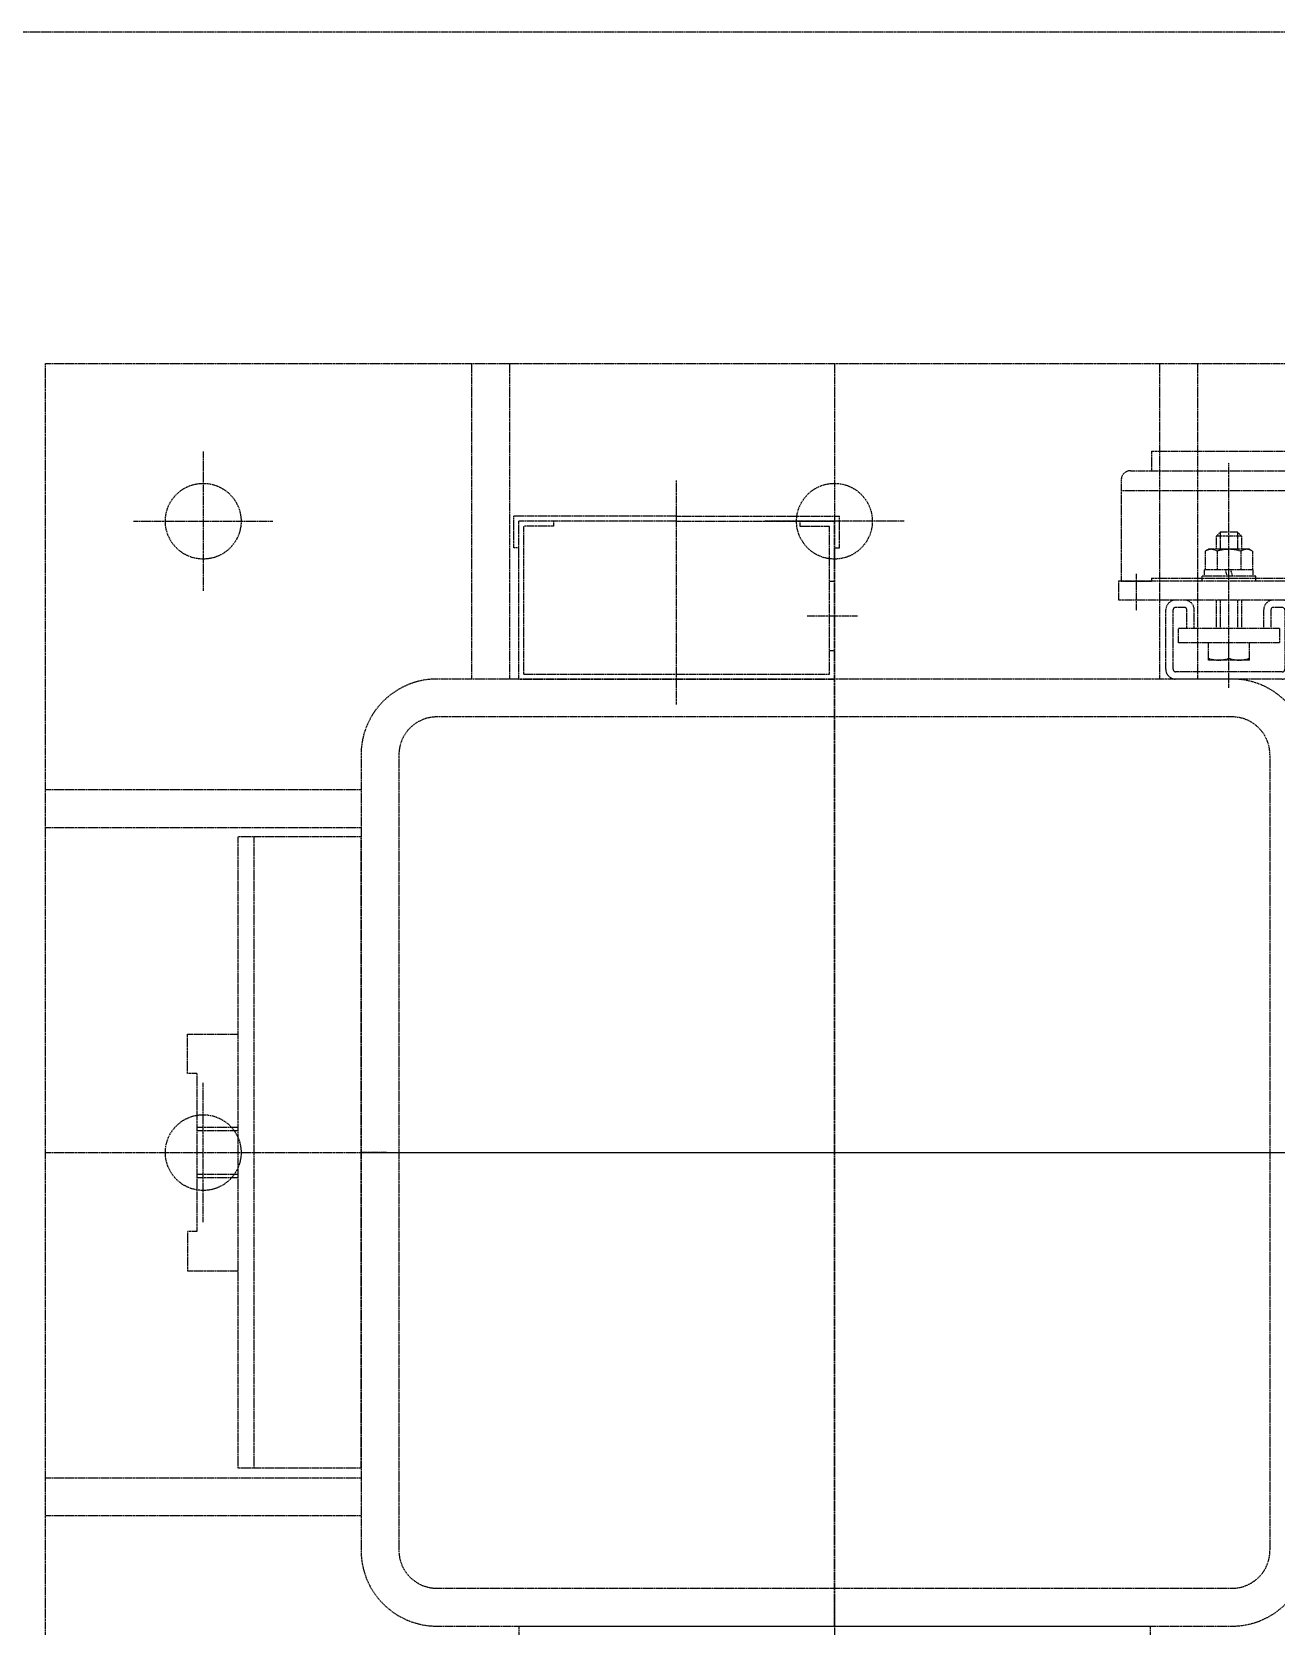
# Model space of a CAD drawing. Header units: millimetres. Extents: x -955179 to -912907, y 62798 to 154298.
# Drawn here: x -948711 to -948317, y 98045 to 98550 of the extents above; entities that cross this region are included whole.
import ezdxf

# ---------------------------------------------------------------- set-up
doc = ezdxf.new("R2010")
doc.units = ezdxf.units.MM
doc.header["$MEASUREMENT"] = 0
doc.linetypes.add('HIDDEN', pattern=[0.375, 0.25, -0.125])
doc.layers.add('CV', color=251, linetype='HIDDEN')

# ---------------------------------------------------------------- blocks, each defined once
blk = doc.blocks.new('LS_R')
at = {"layer": 'CV'}
for p, q in [((-54.2, 101.25), (-54.2, 122.1)), ((-47.2, 63.46), (-47.2, 125.14)), ((-40.2, 101.69), (-40.2, 121.81)), ((-57.75, 103.3), (-57.75, 119.7)), ((-57.25, 120.2), (-51.15, 120.2)), ((-50.65, 103.3), (-50.65, 119.7)), ((-43.75, 103.3), (-43.75, 119.7)), ((-37.15, 120.2), (-43.25, 120.2)), ((-36.65, 103.3), (-36.65, 119.7)), ((-59.77, 111.5), (-34.44, 111.5)), ((-50.65, 114.5), (-43.75, 114.5)), ((-43.75, 114.5), (-43.75, 108.5)), ((-50.65, 89.3), (-49.15, 108.5)), ((-50.65, 108.5), (-43.75, 108.5)), ((-43.75, 89.3), (-45.25, 108.5)), ((-57.25, 102.8), (-51.15, 102.8)), ((-37.15, 102.8), (-43.25, 102.8)), ((-50.65, 65.4), (-50.65, 89.3)), ((-43.75, 89.3), (-43.75, 65.4)), ((-27.2, 63.5), (-27.2, 89.3)), ((-27.2, 89.3), (-1, 89.3)), ((-1, 63.5), (-1, 89.3)), ((-43.75, 81.4), (-50.65, 81.4)), ((-27.2, 81.4), (-37.2, 81.4)), ((-53.5, 69.4), (-53.5, 77.4)), ((-40.2, 77.4), (-53.5, 77.4)), ((-40.2, 68.4), (-40.2, 78.4)), ((4.48, 73.4), (-61.88, 73.4)), ((-40.2, 69.4), (-53.5, 69.4)), ((-43.75, 65.4), (-50.65, 65.4)), ((-41.2, 4.8), (-41.2, 63.5)), ((-27.2, 65.4), (-37.2, 65.4)), ((-32, 63.5), (0, 63.5)), ((-28.7, -4.8), (-28.7, 63.5)), ((-27.2, 63.9), (-1, 63.9)), ((0, 53.9), (0, 63.5)), ((-35, -1.8), (-35, 60.5)), ((-2.35, 58.7), (9.31, 58.7)), ((-1, 4.8), (-1, 53.9)), ((-1, 53.9), (0, 53.9)), ((33.74, 29.35), (-37.52, 29.35)), ((-41.2, 4.8), (-35, 4.8)), ((-2.35, 0), (9.31, 0)), ((-1, 4.8), (0, 4.8)), ((0, -4.8), (0, 4.8)), ((-32, -4.8), (0, -4.8))]:
    blk.add_line(p, q, dxfattribs=at)
for centre, radius, start, end in [((-57.25, 119.7), 0.5, 90, 180), ((-51.15, 119.7), 0.5, 0, 90), ((-43.25, 119.7), 0.5, 90, 180), ((-37.15, 119.7), 0.5, 0, 90), ((-57.25, 103.3), 0.5, 180, 270), ((-51.15, 103.3), 0.5, 270, 0), ((-43.25, 103.3), 0.5, 180, 270), ((-37.15, 103.3), 0.5, 270, 0), ((-37.2, 78.4), 3, 90, 180), ((-37.2, 68.4), 3, 180, 270), ((-32, 60.5), 3, 90, 180), ((-32, -1.8), 3, 180, 270)]:
    blk.add_arc(centre, radius, start, end, dxfattribs=at)
blk = doc.blocks.new('A$C02EB7852')
at = {"layer": 'CV'}
for p, q in [((61.88, 70), (67.88, 70)), ((61.88, 70), (61.88, 0)), ((67.88, 70), (67.88, 0)), ((70.18, 51.9), (70.18, 49.1)), ((70.98, 55), (89.78, 55)), ((70.98, 52.7), (89.78, 52.7)), ((76.88, 51), (76.88, 19)), ((76.88, 51), (81.38, 51)), ((81.38, 51), (81.38, 19)), ((90.58, 51.9), (90.58, 18.1)), ((92.88, 51.9), (92.88, 18.1)), ((70.98, 48.3), (76.88, 48.3)), ((70.98, 46), (76.88, 46)), ((51.78, 41.5), (52.36, 42.51)), ((51.78, 41.5), (51.78, 28.5)), ((52.36, 42.51), (58.28, 42.51)), ((60.28, 42.7), (58.28, 42.7)), ((58.28, 42.7), (58.28, 27.3)), ((60.28, 43.5), (60.28, 26.5)), ((61.88, 43.5), (60.28, 43.5)), ((86.88, 41.5), (81.38, 41.5)), ((86.88, 41.5), (86.88, 28.5)), ((46.38, 37.75), (47.63, 39)), ((46.38, 37.75), (51.78, 37.75)), ((46.38, 37.75), (46.38, 32.25)), ((47.63, 39), (51.78, 39)), ((47.63, 39), (47.63, 31)), ((52.36, 38.75), (58.28, 38.75)), ((58.28, 35.54), (60.28, 36.07)), ((67.88, 39), (76.88, 39)), ((67.88, 37.75), (76.88, 37.75)), ((46.38, 32.25), (47.63, 31)), ((46.38, 32.25), (51.78, 32.25)), ((47.63, 31), (51.78, 31)), ((52.36, 31.25), (58.28, 31.25)), ((60.28, 34.46), (58.28, 33.93)), ((67.88, 32.25), (76.88, 32.25)), ((67.88, 31), (76.88, 31)), ((86.3, 35), (81.38, 35)), ((51.78, 28.5), (52.36, 27.49)), ((52.36, 27.49), (58.28, 27.49)), ((60.28, 27.3), (58.28, 27.3)), ((61.88, 26.5), (60.28, 26.5)), ((86.88, 28.5), (81.38, 28.5)), ((70.18, 20.9), (70.18, 18.1)), ((76.88, 24), (70.98, 24)), ((76.88, 21.7), (70.98, 21.7)), ((89.78, 17.3), (70.98, 17.3)), ((81.38, 19), (76.88, 19)), ((89.78, 15), (70.98, 15)), ((61.88, 0), (67.88, 0))]:
    blk.add_line(p, q, dxfattribs=at)
for centre, radius, start, end in [((70.98, 51.9), 3.1, 90, 180), ((70.98, 51.9), 0.8, 90, 180), ((89.78, 51.9), 3.1, 0, 90), ((89.78, 51.9), 0.8, 0, 90), ((70.98, 49.1), 3.1, 180, 270), ((70.98, 49.1), 0.8, 180, 270), ((55.1, 40.63), 3.32, 145.6158, 214.3842), ((77.49, 38.25), 9.39, 339.7438, 20.2562), ((64.2, 35), 12.42, 162.412, 197.588), ((55.1, 29.37), 3.32, 145.6158, 214.3842), ((77.49, 31.75), 9.39, 339.7438, 20.2562), ((70.98, 20.9), 3.1, 90, 180), ((70.98, 20.9), 0.8, 90, 180), ((70.98, 18.1), 3.1, 180, 270), ((70.98, 18.1), 0.8, 180, 270), ((89.78, 18.1), 3.1, 270, 0), ((89.78, 18.1), 0.8, 270, 0)]:
    blk.add_arc(centre, radius, start, end, dxfattribs=at)
blk.add_blockref('LS_R', (61.88, 5.65), dxfattribs=at)
blk = doc.blocks.new('A$C23425039')
at = {"rotation": 180}
blk.add_blockref('A$C02EB7852', (95.62, 130.79), dxfattribs=at)
blk = doc.blocks.new('A$C24162613')
at = {"layer": 'CV'}
for p, q in [((-1800, 2000), (-1800, 2500)), ((-1550, 2000), (-1550, 2500)), ((-1550, 2100), (-1550, 2400)), ((-1550, 2100), (-1550, 2400)), ((-1676, 2388), (-1424, 2388)), ((-1676, 2388), (-1424, 2388)), ((-1700, 2376), (-1700, 2124)), ((-1700, 2376), (-1700, 2124)), ((-1688, 2376), (-1688, 2124)), ((-1688, 2376), (-1688, 2124)), ((-1412, 2124), (-1412, 2376)), ((-1412, 2124), (-1412, 2376)), ((-1400, 2124), (-1400, 2376)), ((-1400, 2124), (-1400, 2376)), ((-1800, 2365), (-1700, 2365)), ((-1800, 2353), (-1700, 2353)), ((-1400, 2350), (-1361, 2350)), ((-1400, 2150), (-1400, 2350)), ((-1400, 2350), (-1361, 2350)), ((-1400, 2150), (-1400, 2350)), ((-1750, 2272.06), (-1750, 2227.94)), ((-1720, 2241.33, 0), (-1720, 2257.26, 0)), ((-1800, 2250), (-1300, 2250)), ((-1741.6, 2251.6, 0), (-1751.6, 2251.6, 0)), ((-1751.6, 2200, 0), (-1751.6, 2251.6, 0)), ((-1700, 2250, 0), (-1750, 2250, 0)), ((-1750, 2200, 0), (-1750, 2250, 0)), ((-1748.4, 2239, 0), (-1748.4, 2248.4, 0)), ((-1701.6, 2248.4, 0), (-1748.4, 2248.4, 0)), ((-1741.6, 2250, 0), (-1741.6, 2251.6, 0)), ((-1731, 2248.4, 0), (-1731, 2250, 0)), ((-1709, 2248.4, 0), (-1709, 2250, 0)), ((-1701.6, 2151.6, 0), (-1701.6, 2248.4, 0)), ((-1400, 2250), (-1700, 2250)), ((-1400, 2250), (-1700, 2250)), ((-1700, 2150, 0), (-1700, 2250, 0)), ((-1408.09, 2250), (-1400, 2250)), ((-1408.09, 2250), (-1400, 2250)), ((-1750, 2239, 0), (-1748.4, 2239, 0)), ((-1691.93, 2200, 0), (-1762.92, 2200, 0)), ((-1751.6, 2200, 0), (-1751.6, 2148.4, 0)), ((-1750, 2200, 0), (-1750, 2150, 0)), ((-1750, 2161, 0), (-1748.4, 2161, 0)), ((-1748.4, 2161, 0), (-1748.4, 2151.6, 0)), ((-1701.6, 2151.6, 0), (-1748.4, 2151.6, 0)), ((-1800, 2147), (-1700, 2147)), ((-1741.6, 2148.4, 0), (-1751.6, 2148.4, 0)), ((-1700, 2150, 0), (-1750, 2150, 0)), ((-1741.6, 2150, 0), (-1741.6, 2148.4, 0)), ((-1400, 2150), (-1361, 2150)), ((-1400, 2150), (-1361, 2150)), ((-1800, 2135), (-1700, 2135)), ((-1676, 2112), (-1424, 2112)), ((-1676, 2112), (-1424, 2112)), ((-1550, 2108.09), (-1550, 2100)), ((-1676, 2100), (-1424, 2100)), ((-1676, 2100), (-1424, 2100)), ((-1665, 2000), (-1665, 2100)), ((-1653, 2000), (-1653, 2100)), ((-1650, 2100), (-1650, 2061)), ((-1450, 2100), (-1650, 2100)), ((-1450, 2100), (-1450, 2061)), ((-1447, 2000), (-1447, 2100)), ((-1435, 2000), (-1435, 2100)), ((-1750, 2027.94), (-1750, 2072.06)), ((-1650, 2066), (-1450, 2066)), ((-1650, 2061), (-1450, 2061)), ((-1587.5, 2045), (-1587.5, 2061)), ((-1558, 2048), (-1558, 2061)), ((-1556.92, 2061), (-1556.92, 2048)), ((-1543.08, 2061), (-1543.08, 2048)), ((-1542, 2061), (-1542, 2048)), ((-1512.5, 2045), (-1512.5, 2061)), ((-1772.06, 2050), (-1727.94, 2050)), ((-1575, 2048), (-1575, 2045)), ((-1575, 2048), (-1558, 2048)), ((-1575, 2048), (-1525, 2048)), ((-1527.94, 2050), (-1572.06, 2050)), ((-1525, 2048), (-1525, 2045)), ((-1575, 2045), (-1587.5, 2045)), ((-1525, 2045), (-1512.5, 2045)), ((-1300, 2000), (-1800, 2000))]:
    blk.add_line(p, q, dxfattribs=at)
for centre in [(-1750, 2250), (-1750, 2050), (-1550, 2050)]:
    blk.add_circle(centre, 12, dxfattribs=at)
for centre, radius, start, end in [((-1676, 2376), 24, 90, 180), ((-1676, 2376), 24, 90, 180), ((-1424, 2376), 24, 0, 90), ((-1424, 2376), 24, 0, 90), ((-1676, 2376), 12, 90, 180), ((-1676, 2376), 12, 90, 180), ((-1424, 2376), 12, 0, 90), ((-1424, 2376), 12, 0, 90), ((-1676, 2124), 24, 180, 270), ((-1676, 2124), 24, 180, 270), ((-1676, 2124), 12, 180, 270), ((-1676, 2124), 12, 180, 270), ((-1424, 2124), 12, 270, 0), ((-1424, 2124), 24, 270, 0), ((-1424, 2124), 12, 270, 0), ((-1424, 2124), 24, 270, 0)]:
    blk.add_arc(centre, radius, start, end, dxfattribs=at)
at = {"layer": 'CV', "rotation": 180}
blk.add_blockref('A$C23425039', (-1697.26, 2470.79, 0), dxfattribs=at)

msp = doc.modelspace()

# ---------------------------------------------------------------- linework, layer by layer
at = {"layer": 'CV'}
msp.add_lwpolyline([(-946971.26, 98550.13), (-946971.26, 94740.13), (-954526.68, 94740.13), (-954526.68, 98550.13), (-946971.26, 98550.13)], dxfattribs=at)

# ---------------------------------------------------------------- block references
at = {"layer": 'CV', "rotation": 269.9999999999999}
msp.add_blockref('A$C24162613', (-950706.68, 96645.13), dxfattribs=at)

doc.saveas('drawing.dxf')
